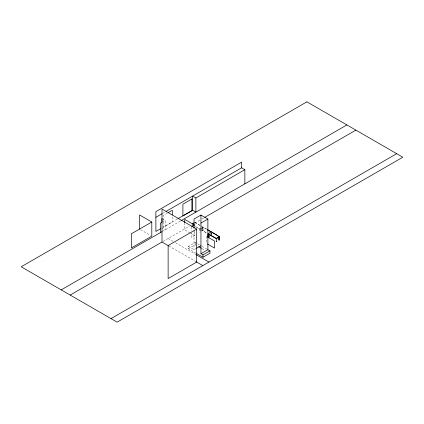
<?xml version="1.0" encoding="UTF-8"?>
<svg xmlns="http://www.w3.org/2000/svg" width="424" height="424" viewBox="0 0 424 424"><rect width="100%" height="100%" fill="white"/><g stroke="black" fill="none" stroke-linecap="round" stroke-linejoin="round"><path stroke-width="0.32" stroke-dasharray="2.12 1.59" d="M162.662 213.389L164.925 212.079M167.236 213.198L163.309 215.466L163.309 227.243L172.287 222.059L172.287 216.171M162.487 221.953L165.206 220.385L165.206 229.808L161.942 227.921M162.662 227.524L177.354 219.044M162.487 231.377L180.407 221.052M163.118 241.399L189.305 226.284M194.939 223.077L201.326 219.341M201.898 219.012L204.188 217.692M199.837 228.732L199.837 232.262M202.285 227.317L202.693 227.317L202.492 230.73L202.492 227.434M206.997 229.299L203.186 227.1L199.837 228.965L194.939 226.135M201.469 228.26L199.837 229.198L194.939 226.374L194.939 222.839M202.015 227.942L203.101 227.079L200.928 225.822M201.008 228.594L203.186 227.338L206.997 229.538M203.186 230.873L203.186 227.571M203.388 227.693L202.979 227.693M199.635 232.145L200.043 232.145M194.526 231.552L194.526 235.442L191.261 237.323L191.261 233.439M196.211 253.324L188.298 248.756L188.298 246.397L195.236 242.396L199.81 245.035M188.298 248.756L195.236 244.749L198.061 246.381M188.298 246.397L194.012 249.699L196.148 248.464M194.939 222.367L200.382 225.51M194.939 222.605L200.382 225.743M200.928 226.061L203.101 227.317M201.008 229.617L206.997 233.073M201.008 229.85L206.997 233.306M190.175 232.924L184.732 229.787L184.732 223.305M190.721 233.242L194.526 235.442M161.942 218.498L165.206 220.385M202.02 246.307L206.822 249.084M202.02 248.665L204.845 250.298M168.127 238.511L173.225 241.452M175.494 242.761L195.904 254.543M140.673 229.728L150.69 235.511M168.805 245.968L195.559 261.417M211.656 233.083L211.656 235.723M211.454 232.967L211.454 234.52M211.247 233.083L211.247 234.403M210.733 233.253L210.733 235.23M206.382 236.301L206.382 243.371M202.492 227.2L202.492 230.73M200.329 229.225L200.329 232.522M195.236 242.396L195.236 244.749M194.012 230.147L194.012 249.699M192.289 224.609L192.289 226.586M192.083 224.487L192.083 226.469M191.261 226.957L191.261 230.847"/><path stroke-width="0.64" d="M155.884 217.3L162.101 213.712M166.054 211.428L241.59 167.819L244.855 169.706L244.855 183.841M151.803 222.012L131.392 233.794L131.392 247.934L151.803 236.152L151.803 222.012L139.56 214.947L139.56 229.082M168.36 212.546L172.287 210.278L172.287 214.862M177.921 218.715L192.613 210.235L192.613 196.095L195.877 197.982L244.855 169.706M160.404 228.828L155.884 231.44L155.884 211.645L241.59 162.164L241.59 167.819M61.199 289.878L162.063 231.642M180.979 220.719L346.885 124.937M200.95 215.058L200.95 253.706L207.887 249.699L207.887 219.065L200.95 215.058L194.012 219.065L194.012 228.192M192.22 223.941L194.399 222.679M70.177 295.062L162.005 242.04L168.805 245.968M204.76 217.358L355.863 130.12M191.807 226.644L194.526 225.07L184.732 219.415L184.732 222.658M200.95 223.072L207.887 219.065M196.694 229.082L168.127 245.576L168.127 278.568L196.694 262.069L196.694 229.082L162.005 209.053L162.005 242.04M219.616 236.55L216.351 238.431L208.189 233.953L216.351 238.67L219.616 236.783L211.454 231.833L208.083 233.698L208.083 237L208.285 233.582M209.006 237.255L208.597 233.953L208.597 237.255L209.006 237.255L209.006 233.953M196.683 248.157L200.95 245.692M216.351 238.198L216.351 241.733M216.145 241.611L216.553 241.611M219.001 236.899L218.8 240.079L219.208 240.079L219.001 236.666L219.208 240.079M200.95 253.706L202.99 254.882L209.933 250.876L209.933 253.234L202.99 257.236L196.778 253.647M110.987 318.625L396.679 153.679M192.613 210.235L195.877 212.117L195.877 197.982M207.537 229.617L211.348 232.05L207.537 229.85M211.995 232.384L217.438 235.527M218.524 236.152L219.616 236.783M207.469 236.931L214.544 241.012L214.544 248.082L207.469 244.001M207.887 249.699L209.933 250.876M198.628 246.71L201.453 248.337M196.471 254.872L208.937 262.069M196.015 261.677L202.815 265.604M202.99 254.882L202.99 257.236M161.942 218.498L161.942 222.266L160.309 223.209L160.309 232.638M306.891 101.845L21.2 266.786L117.109 322.155L402.8 157.214L306.891 101.845M191.881 198.967L182.903 204.151L182.903 215.933L191.881 210.749L191.881 198.967"/></g></svg>
